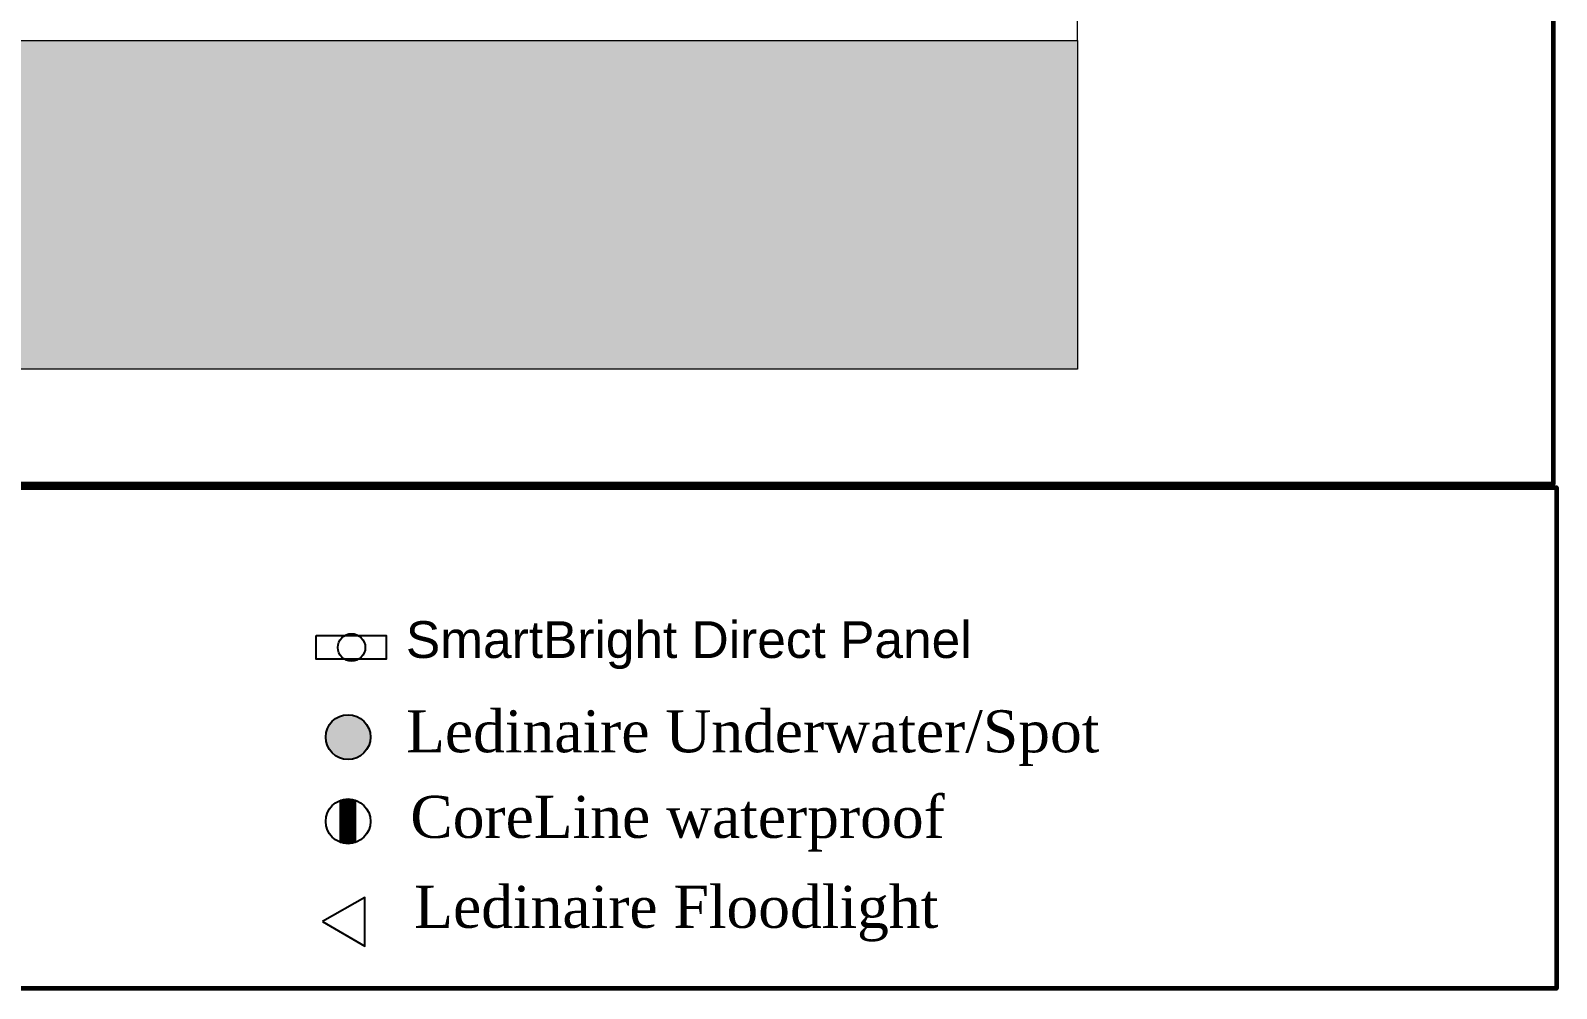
# Model space of a CAD drawing. Header units: millimetres. Extents: x 3717 to 33074, y -976 to 23714.
# Drawn here: x 18562 to 33074, y -976 to 8137 of the extents above; entities that cross this region are included whole.
import ezdxf

# ---------------------------------------------------------------- set-up
doc = ezdxf.new("R2010")
doc.units = ezdxf.units.MM
doc.layers.add('A-ANNO-DIMS', color=7, linetype='Continuous', lineweight=9)
doc.layers.add('PDF_wall', color=7, linetype='Continuous')
doc.styles.add('Arial', font='arial.ttf', dxfattribs={"height": 450})

msp = doc.modelspace()

# ---------------------------------------------------------------- hatches: boundary and pattern name
h = msp.add_hatch()
h.set_pattern_fill('DASH', color=256)
h.set_pattern_definition([(0, (-105.9982, 494.28), (3.175, 3.175), [3.175, -3.175])])
edge = h.paths.add_edge_path()
edge.add_arc((21582, 1415), 213, 0, 360)
h = msp.add_hatch()
h.set_pattern_fill('ANGLE', color=256)
h.set_pattern_definition([(0, (23603.714, 26463.159), (0, 6.985), [5.08, -1.905]), (90, (23603.714, 26463.159), (-6.985, 4e-16), [5.08, -1.905])])
edge = h.paths.add_edge_path()
edge.add_arc((21582, 614), 152, 63.8289, 89.1173)
edge.add_line((21584, 766), (21579, 766))
edge.add_arc((21582, 614), 152, 90.8827, 118.1554)
edge.add_line((21510, 748), (21510, 481))
edge.add_arc((21579, 471), 69.8, 171.7868, 366.229)
edge.add_line((21649, 478), (21649, 751))
edge = h.paths.add_edge_path(flags=17)
edge.add_line((21579, 766), (21510, 766))
edge.add_line((21510, 766), (21510, 748))
edge.add_arc((21582, 614), 152, 90.8827, 118.1554, ccw=False)
edge = h.paths.add_edge_path(flags=17)
edge.add_line((21649, 766), (21584, 766))
edge.add_arc((21582, 614), 152, 63.8289, 89.1173, ccw=False)
edge.add_line((21649, 751), (21649, 766))
edge = h.paths.add_edge_path(flags=17)
edge.add_line((21510, 481), (21510, 461))
edge.add_line((21510, 461), (21649, 461))
edge.add_line((21649, 461), (21649, 478))
edge.add_arc((21579, 471), 69.8, -188.2132, 6.229, ccw=False)
h = msp.add_hatch()
h.set_pattern_fill('ANGLE', color=256)
h.set_pattern_definition([(0, (23738.6044, 26531.415), (0, 6.985), [5.08, -1.905]), (90, (23738.6044, 26531.415), (-6.985, 4e-16), [5.08, -1.905])])
h.paths.add_polyline_path([(21649, 414), (21649, 815), (21510, 815), (21510, 414)])
at = {"layer": 'A-ANNO-DIMS'}
h = msp.add_hatch(dxfattribs=at)
h.set_pattern_fill('AR-B88', color=256)
h.paths.add_polyline_path([(14742, 8042), (6481, 8042), (6481, 4917), (14742, 4917)])
h.paths.add_polyline_path([(7190, 7208), (7190, 7353), (7206, 7362), (7206, 7353), (7562, 7353), (7570, 7353), (7570, 7208)], flags=16)
h.paths.add_polyline_path([(7554, 7353), (7567, 7359), (7567, 7214), (7567, 7209), (7554, 7206)], flags=16)
h.paths.add_polyline_path([(7408, 7208), (7408, 7252), (7400, 7252), (7400, 7208)], flags=16)
h.paths.add_polyline_path([(7351, 7208), (7351, 7353), (7343, 7353), (7343, 7208)], flags=16)
h.paths.add_polyline_path([(7375, 7259), (7372, 7258), (7369, 7257), (7375, 7259)], flags=0)
h.paths.add_polyline_path([(7367, 7252), (7378, 7252), (7378, 7254), (7367, 7353)], flags=0)
h.paths.add_polyline_path([(7383, 7240), (7382, 7244), (7378, 7245), (7378, 7245), (7383, 7226)], flags=0)
h.paths.add_polyline_path([(7383, 7295), (7398, 7285), (7398, 7287), (7383, 7310)], flags=0)
h.paths.add_polyline_path([(7383, 7333), (7383, 7318), (7398, 7307), (7398, 7309)], flags=0)
h.paths.add_polyline_path([(7383, 7356), (7383, 7336), (7398, 7325), (7398, 7343)], flags=16)
h.paths.add_polyline_path([(7398, 7277), (7383, 7266), (7383, 7269), (7398, 7279)], flags=0)
h.paths.add_polyline_path([(7359, 7251), (7353, 7252), (7353, 7252)], flags=0)
h.paths.add_polyline_path([(7383, 7287), (7398, 7298), (7398, 7296), (7383, 7272)], flags=0)
h.paths.add_polyline_path([(28518, 8042), (17144, 8042), (17144, 4917), (28518, 4917)])
h.paths.add_polyline_path([(6481, 22378), (23115, 22378), (23115, 19753), (6481, 19753)])
h.paths.add_polyline_path([(20539, 19771), (20997, 19771), (20997, 20107), (20539, 20107)], flags=24)

# ---------------------------------------------------------------- linework, layer by layer
at = {"lineweight": 60}
for points in [[(3717, 23714), (33043, 23714), (33043, 3822), (3717, 3822)], [(3717, 3791), (33074, 3791), (33074, -976), (3717, -976)]]:
    msp.add_lwpolyline(points, close=True, dxfattribs=at)
for points in [[(21277, 2381), (21943, 2381), (21943, 2157), (21277, 2157)], [(21510, 815), (21649, 815), (21649, 414), (21510, 414)], [(21340, -340), (21741, -572), (21741, -109)]]:
    msp.add_lwpolyline(points, close=True)
for centre, radius in [((21615, 2268), 131), ((21582, 1415), 213), ((21582, 614), 213)]:
    msp.add_circle(centre, radius)
at = {"layer": 'A-ANNO-DIMS'}
msp.add_lwpolyline([(17144, 8042), (28518, 8042), (28518, 4917), (17144, 4917)], close=True, dxfattribs=at)
at = {"layer": 'PDF_wall', "lineweight": 5}
msp.add_lwpolyline([(17144, 8042), (28518, 8042), (28518, 8268), (17367, 8268)], dxfattribs=at)

# ---------------------------------------------------------------- texts
at = {"char_height": 400, "attachment_point": 1, "style": 'Arial'}
for s, insert in [('{\\H0.875x;SmartBright Direct Panel \\fTimes New Roman|b0|i0|c0|p18;\\H1.14286x;\\C250;\\c2039583; }', (22132, 2518)), ('{\\fTimes New Roman|b0|i0|c0|p18;Ledinaire Underwater/Spot\\fArial|b0|i0|c0|p34;\\H0.875x; \\fTimes New Roman|b0|i0|c0|p18;\\H1.14286x;\\C250;\\c2039583; }', (22134, 1671)), ('{\\fTimes New Roman|b0|i0|c0|p18;\\C7;CoreLine waterproof\\fArial|b0|i0|c0|p34;\\H0.875x;\\C256; \\fTimes New Roman|b0|i0|c0|p18;\\H1.14286x;\\C250;\\c2039583; }', (22174, 857)), ('{\\fTimes New Roman|b0|i0|c0|p18;\\C7;Ledinaire Floodlight\\fArial|b0|i0|c0|p34;\\H0.875x;\\C256; \\fTimes New Roman|b0|i0|c0|p18;\\H1.14286x;\\C250;\\c2039583; }', (22211, 1))]:
    msp.add_mtext_dynamic_manual_height_columns(s, width=9560.31, gutter_width=1, heights=[0], dxfattribs=dict(at, insert=insert))

doc.saveas('drawing.dxf')
